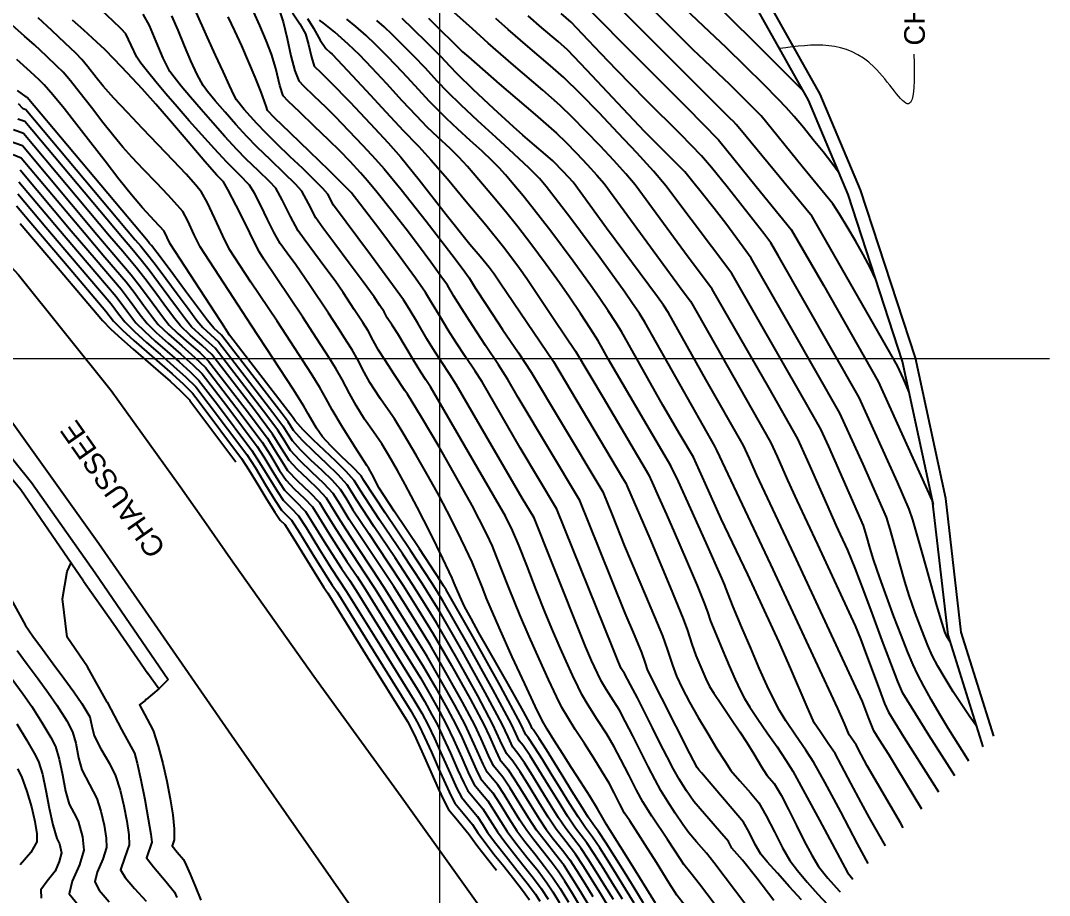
# Model space of a CAD drawing. Extents: x 62300 to 62842, y 108162 to 108787.
# Drawn here: x 62524.6 to 62587, y 108567.5 to 108620.5 of the extents above; entities that cross this region are included whole.
import ezdxf

# ---------------------------------------------------------------- set-up
doc = ezdxf.new("R2010")
doc.units = 0
doc.header["$LTSCALE"] = 0.999985
doc.header["$MEASUREMENT"] = 0
for name, color, linetype in [('Bâti', 7, 'Continuous'), ('coordinate', 2, 'Continuous'), ('curve livello 1m', 2, 'Continuous'), ('curve livello 5m', 7, 'Continuous'), ('LIN018CO', 6, 'Continuous'), ('Strade', 7, 'Continuous'), ('TEXT035', 1, 'Continuous')]:
    doc.layers.add(name, color=color, linetype=linetype)
doc.styles.add('ARIAL', font='arial.ttf')

msp = doc.modelspace()

# ---------------------------------------------------------------- linework, layer by layer
at = {"layer": 'Bâti', "linetype": 'Continuous'}
for p, q in [((62524.618, 108592.042), (62515.231, 108603.235)), ((62520.635, 108598.208), (62525.27, 108592.494)), ((62525.27, 108592.494), (62529.116, 108587.012)), ((62528.423, 108586.509), (62524.618, 108592.042)), ((62528.423, 108586.509), (62524.618, 108592.042)), ((62529.116, 108587.012), (62533.548, 108580.556)), ((62528.423, 108586.509), (62530.213, 108583.96)), ((62530.213, 108583.96), (62532.322, 108580.924)), ((62532.978, 108579.986), (62532.322, 108580.924)), ((62533.548, 108580.556), (62532.982, 108579.99))]:
    msp.add_line(p, q, dxfattribs=at)
at = {"layer": 'coordinate', "linetype": 'Continuous', "lineweight": 0}
for p, q in [((62550, 108649.2), (62550, 108403.974)), ((62447.744, 108600), (62587, 108600))]:
    msp.add_line(p, q, dxfattribs=at)
at = {"layer": 'curve livello 1m', "flags": 128}
for points in [[(62578.5, 108597.969), (62578.153, 108598.776), (62577.778, 108599.569), (62577.778, 108599.569), (62577.058, 108600.831), (62572.601, 108608.607), (62568.229, 108613.925), (62568.008, 108614.199), (62567.837, 108614.369), (62567.64, 108614.556), (62559.08, 108623.128)], [(62569.496, 108565.678), (62567.96, 108567.73), (62566.643, 108569.462), (62566.643, 108569.462), (62566.191, 108570.023), (62565.601, 108570.702), (62565.129, 108571.25), (62565.129, 108571.25), (62564.758, 108571.77), (62564.299, 108572.454), (62563.833, 108573.18), (62563.439, 108573.827), (62563.439, 108573.827), (62563.09, 108574.462), (62562.668, 108575.28), (62562.205, 108576.198), (62561.737, 108577.129), (62561.295, 108577.989), (62560.914, 108578.691), (62560.914, 108578.691), (62560.561, 108579.264), (62560.137, 108579.927), (62559.832, 108580.429), (62559.832, 108580.429), (62559.592, 108580.926), (62559.234, 108581.711), (62558.866, 108582.551), (62558.866, 108582.551), (62556.816, 108587.67), (62555.739, 108590.35), (62555.026, 108591.542), (62551.022, 108598.435), (62550.636, 108599.032), (62550.129, 108599.797), (62549.702, 108600.453), (62549.702, 108600.453), (62549.244, 108601.206), (62548.687, 108602.143), (62548.167, 108603.014), (62547.821, 108603.574), (62547.821, 108603.574), (62545.817, 108606.285), (62543.583, 108609.31), (62543.239, 108609.968), (62542.934, 108610.308), (62542.398, 108610.846), (62541.707, 108611.518), (62540.937, 108612.258), (62540.166, 108613.002), (62539.469, 108613.687), (62538.924, 108614.248), (62538.924, 108614.248), (62538.163, 108615.103), (62537.687, 108615.693), (62537.687, 108615.693), (62537.554, 108615.957), (62537.27, 108616.555), (62536.876, 108617.399), (62536.415, 108618.397), (62535.928, 108619.46), (62535.928, 108619.46), (62535.182, 108621.14)], [(62540.261, 108621.198), (62540.521, 108620.407), (62540.764, 108619.407), (62540.997, 108618.365), (62541.228, 108617.452), (62541.465, 108616.836), (62541.76, 108616.532), (62542.391, 108615.925), (62543.112, 108615.235), (62543.677, 108614.68), (62544.491, 108613.838), (62545.352, 108612.929), (62546.12, 108612.101), (62546.656, 108611.503), (62547.674, 108610.259), (62549.195, 108608.339), (62550.761, 108606.318), (62551.388, 108605.485), (62551.812, 108604.896), (62552.179, 108604.289), (62552.875, 108603.212), (62553.825, 108601.773), (62554.794, 108600.345), (62555.575, 108599.19), (62557.346, 108596.212), (62559.913, 108591.923), (62560.477, 108590.527), (62561.232, 108588.641), (62562.507, 108585.635), (62563.534, 108583.204), (62563.822, 108582.384), (62564.144, 108581.423), (62564.389, 108580.743), (62564.729, 108580.035), (62565.177, 108579.182), (62565.703, 108578.256), (62566.276, 108577.279), (62566.837, 108576.352), (62567.327, 108575.572), (62567.684, 108575.041), (62568.22, 108574.4), (62568.877, 108573.672), (62569.372, 108573.071), (62569.826, 108572.291), (62570.317, 108571.315), (62570.805, 108570.346), (62571.251, 108569.586), (62571.713, 108568.974), (62572.301, 108568.265), (62572.947, 108567.537), (62573.543, 108566.909)], [(62559.064, 108621.186), (62561.809, 108618.42), (62565.008, 108615.231), (62566.933, 108613.271), (62566.933, 108613.271), (62569.213, 108610.427), (62571.345, 108607.835), (62573.288, 108604.445), (62576.617, 108598.61), (62579.859, 108591.431), (62579.878, 108591.387), (62579.945, 108591.158)], [(62574.238, 108611.253), (62573.802, 108611.841), (62573.267, 108612.531), (62572.679, 108613.27), (62572.082, 108614.001), (62571.521, 108614.67), (62571.039, 108615.221), (62571.039, 108615.221), (62570.554, 108615.723), (62569.671, 108616.609), (62568.559, 108617.71), (62567.39, 108618.853), (62567.39, 108618.853), (62566.047, 108620.134), (62564.461, 108621.629)], [(62572.096, 108616.189), (62569.642, 108618.653), (62567.166, 108621.096)], [(62561.816, 108566.993), (62561.289, 108567.844), (62560.749, 108568.721), (62560.221, 108569.574), (62559.728, 108570.349), (62559.294, 108570.994), (62559.294, 108570.994), (62558.852, 108571.566), (62558.408, 108572.229), (62557.896, 108573.038), (62557.346, 108573.929), (62556.788, 108574.838), (62556.254, 108575.701), (62555.774, 108576.453), (62555.379, 108577.031), (62555.379, 108577.031), (62555.233, 108577.206), (62554.936, 108577.849), (62553.711, 108580.142), (62552.035, 108583.152), (62550.411, 108585.976), (62550.411, 108585.976), (62550.25, 108586.234), (62550.094, 108586.485), (62548.785, 108588.463), (62547.255, 108590.745), (62546.342, 108592.144), (62546.342, 108592.144), (62545.903, 108593.024), (62545.721, 108593.338), (62545.589, 108593.528), (62544.907, 108594.595), (62544.131, 108595.847), (62543.495, 108596.907), (62543.495, 108596.907), (62543.115, 108597.603), (62542.755, 108598.258), (62542.755, 108598.258), (62542.222, 108599.1), (62541.258, 108600.587), (62540.153, 108602.274), (62540.153, 108602.274), (62538.565, 108604.638), (62537.279, 108606.615), (62536.857, 108607.45), (62536.372, 108608.498), (62535.915, 108609.476), (62535.58, 108610.101), (62535.58, 108610.101), (62535.235, 108610.522), (62534.633, 108611.183), (62533.844, 108612.018), (62532.94, 108612.962), (62531.994, 108613.948), (62531.076, 108614.912), (62530.258, 108615.787), (62529.611, 108616.508), (62529.611, 108616.508), (62529.179, 108617.045), (62528.685, 108617.68), (62528.313, 108618.136), (62528.313, 108618.136), (62527.943, 108618.507), (62527.295, 108619.128), (62526.493, 108619.881), (62525.663, 108620.649)], [(62562.376, 108567.002), (62561.804, 108567.924), (62561.219, 108568.875), (62560.646, 108569.8), (62560.112, 108570.64), (62559.642, 108571.339), (62559.642, 108571.339), (62559.445, 108571.594), (62559.029, 108572.212), (62558.553, 108572.958), (62558.04, 108573.785), (62557.511, 108574.646), (62556.989, 108575.496), (62556.495, 108576.288), (62556.053, 108576.975), (62555.685, 108577.511), (62555.685, 108577.511), (62555.623, 108577.584), (62555.498, 108577.855), (62555.098, 108578.611), (62554.613, 108579.488), (62554.07, 108580.446), (62553.5, 108581.441), (62552.932, 108582.434), (62552.395, 108583.382), (62551.918, 108584.244), (62551.532, 108584.978), (62551.532, 108584.978), (62551.236, 108585.606), (62550.892, 108586.383), (62550.892, 108586.383), (62550.769, 108586.689), (62550.207, 108587.888), (62549.457, 108589.414), (62548.654, 108591), (62547.93, 108592.379), (62547.93, 108592.379), (62547.466, 108593.211), (62546.937, 108594.123), (62546.501, 108594.841), (62546.501, 108594.841), (62546.006, 108595.557), (62545.467, 108596.333), (62545.467, 108596.333), (62544.958, 108597.154), (62544.557, 108597.879), (62544.098, 108598.736), (62543.728, 108599.401), (62543.728, 108599.401), (62543.315, 108600.053), (62542.569, 108601.205), (62541.712, 108602.511), (62541.712, 108602.511), (62539.346, 108606.036), (62539.079, 108606.446), (62538.725, 108607.168), (62538.281, 108608.082), (62538.281, 108608.082), (62537.669, 108609.279), (62537.159, 108610.252), (62536.905, 108610.71), (62536.905, 108610.71), (62536.493, 108611.118), (62535.773, 108611.941), (62534.757, 108613.14), (62533.688, 108614.405), (62532.806, 108615.424), (62532.806, 108615.424), (62531.971, 108616.346), (62531.081, 108617.309), (62530.282, 108618.159), (62529.717, 108618.739), (62529.717, 108618.739), (62529.222, 108619.191), (62528.424, 108619.907), (62527.74, 108620.527)], [(62564.906, 108566.841), (62564.4, 108567.47), (62563.939, 108568.2), (62563.165, 108569.453), (62562.49, 108570.533), (62562.49, 108570.533), (62562.052, 108571.202), (62561.541, 108571.975), (62561.237, 108572.444), (62561.237, 108572.444), (62560.949, 108572.988), (62560.6, 108573.68), (62560.293, 108574.264), (62560.293, 108574.264), (62559.882, 108574.951), (62559.361, 108575.779), (62558.792, 108576.666), (62558.24, 108577.53), (62557.766, 108578.288), (62557.434, 108578.859), (62557.434, 108578.859), (62557.105, 108579.519), (62556.624, 108580.545), (62556.052, 108581.801), (62555.45, 108583.153), (62554.879, 108584.467), (62554.879, 108584.467), (62554.569, 108585.223), (62554.199, 108586.161), (62553.817, 108587.137), (62553.473, 108588.006), (62553.215, 108588.624), (62553.215, 108588.624), (62552.869, 108589.354), (62552.413, 108590.267), (62551.984, 108591.089), (62551.984, 108591.089), (62551.064, 108592.752), (62549.98, 108594.645), (62548.918, 108596.449), (62548.061, 108597.848), (62548.061, 108597.848), (62547.912, 108598.062), (62547.279, 108599.016), (62546.686, 108599.926), (62546.311, 108600.521), (62546.311, 108600.521), (62545.993, 108601.102), (62545.673, 108601.687), (62545.673, 108601.687), (62545.356, 108602.182), (62544.832, 108602.984), (62544.832, 108602.984), (62544.154, 108604.003), (62543.671, 108604.713), (62543.671, 108604.713), (62543.122, 108605.463), (62542.429, 108606.388), (62541.795, 108607.235), (62541.425, 108607.754), (62541.425, 108607.754), (62540.967, 108608.612), (62540.466, 108609.631), (62540.072, 108610.339), (62540.072, 108610.339), (62539.695, 108610.738), (62539.025, 108611.388), (62538.288, 108612.099), (62537.709, 108612.683), (62537.709, 108612.683), (62536.99, 108613.468), (62536.259, 108614.284), (62535.551, 108615.093), (62534.902, 108615.851), (62534.346, 108616.518), (62533.92, 108617.052), (62533.659, 108617.412), (62533.659, 108617.412), (62533.249, 108618.211), (62532.825, 108619.222), (62532.411, 108620.197), (62532.034, 108620.891)], [(62566.669, 108566.975), (62565.775, 108568.152), (62565.775, 108568.152), (62565.241, 108568.813), (62564.816, 108569.343), (62564.816, 108569.343), (62564.639, 108569.626), (62563.834, 108570.855), (62562.895, 108572.275), (62562.338, 108573.136), (62562.338, 108573.136), (62561.958, 108573.841), (62561.491, 108574.764), (62561.013, 108575.709), (62560.603, 108576.478), (62560.603, 108576.478), (62560.147, 108577.228), (62559.569, 108578.133), (62559.016, 108579.002), (62558.633, 108579.644), (62558.633, 108579.644), (62558.407, 108580.099), (62558.075, 108580.806), (62557.681, 108581.672), (62557.266, 108582.604), (62556.872, 108583.509), (62556.872, 108583.509), (62556.418, 108584.616), (62555.877, 108585.988), (62555.319, 108587.416), (62554.816, 108588.687), (62554.437, 108589.591), (62554.437, 108589.591), (62554.012, 108590.444), (62552.329, 108593.342), (62549.458, 108598.285), (62549.178, 108598.715), (62548.876, 108599.175), (62548.876, 108599.175), (62548.437, 108599.898), (62547.921, 108600.765), (62547.475, 108601.5), (62547.475, 108601.5), (62547.133, 108602.023), (62546.837, 108602.479), (62546.837, 108602.479), (62546.645, 108602.83), (62546.392, 108603.221), (62546.042, 108603.742), (62545.379, 108604.653), (62544.529, 108605.789), (62543.657, 108606.95), (62542.927, 108607.931), (62542.504, 108608.532), (62542.504, 108608.532), (62542.057, 108609.395), (62541.655, 108610.153), (62541.655, 108610.153), (62541.272, 108610.568), (62540.584, 108611.243), (62539.753, 108612.042), (62538.943, 108612.828), (62538.317, 108613.466), (62538.317, 108613.466), (62537.656, 108614.19), (62536.998, 108614.935), (62536.406, 108615.626), (62535.943, 108616.19), (62535.673, 108616.553), (62535.673, 108616.553), (62535.305, 108617.216), (62534.924, 108618.044), (62534.537, 108618.963), (62534.152, 108619.902), (62533.777, 108620.785)], [(62570.294, 108567.149), (62569.26, 108568.502), (62568.383, 108569.607), (62568.383, 108569.607), (62567.747, 108570.324), (62567.526, 108570.735), (62566.987, 108571.363), (62565.431, 108573.16), (62564.993, 108573.795), (62564.54, 108574.519), (62564.54, 108574.519), (62564.207, 108575.116), (62563.814, 108575.866), (62563.379, 108576.72), (62562.92, 108577.631), (62562.457, 108578.552), (62562.007, 108579.437), (62561.59, 108580.236), (62561.225, 108580.905), (62561.225, 108580.905), (62561.032, 108581.215), (62560.859, 108581.593), (62560.494, 108582.506), (62557.13, 108590.874), (62554.902, 108594.598), (62552.586, 108598.585), (62552.164, 108599.242), (62551.593, 108600.106), (62551.003, 108600.996), (62550.528, 108601.732), (62550.528, 108601.732), (62550.06, 108602.505), (62549.522, 108603.409), (62549.151, 108604.015), (62549.151, 108604.015), (62548.541, 108604.88), (62547.555, 108606.226), (62546.38, 108607.802), (62545.201, 108609.359), (62545.201, 108609.359), (62544.64, 108610.068), (62544.232, 108610.503), (62543.323, 108611.4), (62542.138, 108612.539), (62540.941, 108613.684), (62539.998, 108614.598), (62539.573, 108615.045), (62539.573, 108615.045), (62539.498, 108615.314), (62539.187, 108616.145), (62538.824, 108617.056), (62538.426, 108618.008), (62538.01, 108618.961), (62537.594, 108619.876), (62537.196, 108620.714)], [(62541.095, 108620.962), (62541.535, 108620.301), (62541.873, 108619.681), (62542.062, 108619.036), (62542.236, 108618.269), (62542.411, 108617.732), (62542.825, 108617.325), (62543.399, 108616.768), (62544.564, 108615.563), (62545.797, 108614.262), (62546.897, 108613.076), (62547.664, 108612.22), (62548.772, 108610.839), (62550.417, 108608.739), (62551.843, 108606.943), (62552.465, 108606.206), (62553.015, 108605.551), (62553.322, 108605.14), (62553.681, 108604.602), (62556.917, 108599.826), (62561.114, 108592.77), (62561.302, 108592.448), (62561.412, 108592.205), (62562.755, 108589.101), (62564.006, 108586.145), (62564.791, 108584.224), (62565.04, 108583.519), (62565.32, 108582.687), (62565.559, 108582.014), (62565.855, 108581.292), (62566.16, 108580.595), (62566.383, 108580.132), (62566.644, 108579.721), (62567.112, 108579.026), (62567.677, 108578.196), (62568.228, 108577.382), (62568.656, 108576.732), (62569.071, 108576.049), (62569.545, 108575.252), (62569.85, 108574.759), (62570.295, 108574.24), (62570.723, 108573.535), (62571.183, 108572.663), (62571.657, 108571.709), (62572.13, 108570.759), (62572.584, 108569.899), (62573.003, 108569.216), (62573.551, 108568.516), (62574.244, 108567.736), (62574.302, 108567.678)], [(62541.991, 108620.626), (62542.364, 108620.03), (62542.767, 108619.313), (62543.104, 108618.792), (62543.384, 108618.555), (62543.493, 108618.448), (62544.433, 108617.463), (62545.568, 108616.244), (62546.75, 108614.967), (62547.828, 108613.812), (62548.652, 108612.956), (62548.746, 108612.868), (62549.479, 108612.056), (62550.483, 108610.893), (62551.633, 108609.528), (62552.808, 108608.105), (62553.882, 108606.771), (62554.327, 108606.194), (62554.854, 108605.487), (62555.305, 108604.863), (62556.966, 108602.37), (62558.259, 108600.462), (62559.935, 108597.644), (62562.673, 108592.972), (62562.906, 108592.483), (62563.299, 108591.623), (62563.779, 108590.556), (62564.269, 108589.446), (62564.976, 108587.812), (62565.635, 108586.256), (62566.048, 108585.245), (62566.253, 108584.653), (62566.453, 108584.081), (62566.803, 108583.208), (62567.188, 108582.286), (62567.579, 108581.378), (62567.947, 108580.552), (62568.265, 108579.87), (62568.502, 108579.399), (62568.829, 108578.867), (62569.313, 108578.145), (62569.886, 108577.316), (62570.478, 108576.461), (62571.021, 108575.661), (62571.445, 108574.998), (62573.046, 108572.018), (62574.755, 108568.847), (62575.072, 108568.457)], [(62576.007, 108569.404), (62575.369, 108570.58), (62574.342, 108572.521), (62573.378, 108574.337), (62572.72, 108575.527), (62572.72, 108575.527), (62572.232, 108576.277), (62571.608, 108577.181), (62571.016, 108578.042), (62570.622, 108578.665), (62570.622, 108578.665), (62570.305, 108579.288), (62569.89, 108580.168), (62569.405, 108581.241), (62568.88, 108582.441), (62568.343, 108583.702), (62567.822, 108584.959), (62567.346, 108586.148), (62567.346, 108586.148), (62567.305, 108586.265), (62567.126, 108586.688), (62566.179, 108588.83), (62565.253, 108590.891), (62564.493, 108592.553), (62564.043, 108593.496), (62564.043, 108593.496), (62562.409, 108596.292), (62560.257, 108599.956), (62559.906, 108600.581), (62559.627, 108601.075), (62559.627, 108601.075), (62559.168, 108601.798), (62558.552, 108602.734), (62557.889, 108603.718), (62557.288, 108604.586), (62557.288, 108604.586), (62556.482, 108605.7), (62555.542, 108606.961), (62554.749, 108607.991), (62554.749, 108607.991), (62554.004, 108608.915), (62553.19, 108609.902), (62552.393, 108610.848), (62551.697, 108611.654), (62551.188, 108612.217), (62551.188, 108612.217), (62550.653, 108612.73), (62549.901, 108613.423), (62549.266, 108614.026), (62549.266, 108614.026), (62548.609, 108614.709), (62547.749, 108615.63), (62546.806, 108616.648), (62545.9, 108617.621), (62545.151, 108618.406), (62545.151, 108618.406), (62544.471, 108619.072), (62543.656, 108619.783), (62542.951, 108620.359), (62542.951, 108620.359), (62542.815, 108620.45), (62542.731, 108620.509)], [(62578.139, 108571.563), (62577.96, 108571.86), (62575.953, 108575.315), (62575.953, 108575.315), (62575.586, 108575.999), (62575.27, 108576.586), (62575.27, 108576.586), (62574.86, 108577.199), (62574.561, 108577.878), (62574.163, 108578.792), (62574.163, 108578.792), (62570.107, 108587.527), (62566.826, 108594.459), (62566.795, 108594.53), (62566.705, 108594.688), (62562.47, 108602.207), (62562.131, 108602.737), (62561.681, 108603.413), (62561.255, 108604.032), (62561.255, 108604.032), (62559.74, 108606.125), (62557.973, 108608.495), (62556.483, 108610.43), (62556.483, 108610.43), (62556.074, 108610.915), (62555.436, 108611.546), (62554.52, 108612.406), (62553.447, 108613.395), (62552.338, 108614.417), (62551.313, 108615.373), (62550.493, 108616.165), (62550.493, 108616.165), (62549.894, 108616.795), (62549.128, 108617.622), (62548.467, 108618.322), (62548.467, 108618.322), (62547.822, 108618.969), (62547.147, 108619.629), (62546.646, 108620.104), (62546.646, 108620.104), (62546.196, 108620.498)], [(62579.252, 108572.69), (62577.751, 108575.198), (62577.751, 108575.198), (62577.25, 108575.995), (62576.666, 108576.912), (62576.344, 108577.432), (62576.344, 108577.432), (62576.031, 108578.238), (62575.662, 108579.208), (62575.662, 108579.208), (62571.517, 108588.135), (62569.248, 108592.928), (62568.799, 108593.938), (62568.442, 108594.733), (62568.442, 108594.733), (62566.169, 108598.729), (62563.891, 108602.774), (62563.591, 108603.238), (62563.238, 108603.755), (62563.238, 108603.755), (62560.145, 108607.901), (62558.104, 108610.69), (62557.528, 108611.326), (62556.874, 108611.991), (62556.874, 108611.991), (62556.442, 108612.374), (62555.776, 108612.944), (62555.063, 108613.552), (62554.491, 108614.051), (62554.491, 108614.051), (62553.304, 108615.141), (62552.051, 108616.32), (62551.106, 108617.235), (62551.106, 108617.235), (62550.633, 108617.738), (62550.125, 108618.28), (62550.125, 108618.28), (62549.278, 108619.129), (62548.392, 108619.997), (62547.733, 108620.621)], [(62549.336, 108620.643), (62550.049, 108619.937), (62550.795, 108619.198), (62551.411, 108618.602), (62551.756, 108618.291), (62553.63, 108616.668), (62555.81, 108614.798), (62557.099, 108613.671), (62557.667, 108613.112), (62558.309, 108612.453), (62558.957, 108611.768), (62559.54, 108611.131), (62559.99, 108610.613), (62564.785, 108604.063), (62565.221, 108603.478), (62565.313, 108603.34), (62565.634, 108602.77), (62570.09, 108594.937), (62570.482, 108594.072), (62571.117, 108592.635), (62571.67, 108591.397), (62572.927, 108588.743), (62575.222, 108583.799), (62575.538, 108583.01), (62575.913, 108582.016), (62576.31, 108580.946), (62576.687, 108579.931), (62577.007, 108579.098), (62577.23, 108578.577), (62578.176, 108577.047), (62579.895, 108574.348), (62580.282, 108573.732)], [(62581.255, 108574.718), (62579.686, 108577.181), (62578.117, 108579.721), (62578.117, 108579.721), (62577.81, 108580.426), (62577.379, 108581.534), (62576.864, 108582.909), (62576.306, 108584.417), (62575.746, 108585.924), (62575.224, 108587.293), (62574.782, 108588.391), (62574.782, 108588.391), (62574.336, 108589.35), (62574.092, 108589.866), (62573.268, 108591.71), (62572.322, 108593.851), (62571.738, 108595.14), (62571.738, 108595.14), (62569.973, 108598.243), (62566.539, 108604.216), (62564.862, 108606.458), (62561.876, 108610.537), (62561.303, 108611.199), (62560.572, 108612.007), (62559.745, 108612.893), (62558.886, 108613.79), (62558.058, 108614.632), (62557.324, 108615.352), (62557.324, 108615.352), (62556.273, 108616.271), (62554.494, 108617.797), (62552.964, 108619.122), (62552.964, 108619.122), (62552.004, 108619.986), (62550.901, 108620.99)], [(62582.606, 108577.694), (62582.172, 108578.285), (62581.681, 108579.008), (62581.169, 108579.802), (62580.674, 108580.606), (62580.235, 108581.362), (62579.889, 108582.009), (62579.889, 108582.009), (62579.621, 108582.615), (62579.256, 108583.535), (62578.858, 108584.6), (62578.493, 108585.638), (62578.493, 108585.638), (62578.229, 108586.494), (62577.93, 108587.553), (62577.625, 108588.659), (62577.343, 108589.654), (62577.11, 108590.381), (62577.11, 108590.381), (62575.693, 108593.597), (62574.296, 108596.692), (62571.341, 108601.87), (62568.916, 108606.089), (62568.596, 108606.54), (62568.044, 108607.285), (62567.366, 108608.184), (62566.666, 108609.096), (62566.666, 108609.096), (62565.957, 108609.999), (62565.295, 108610.824), (62564.878, 108611.325), (62564.878, 108611.325), (62564.283, 108611.931), (62563.293, 108612.918), (62562.444, 108613.774), (62562.444, 108613.774), (62560.817, 108615.492), (62558.941, 108617.494), (62557.775, 108618.712), (62557.775, 108618.712), (62557.197, 108619.218), (62556.22, 108620.056), (62555.379, 108620.783)], [(62580.992, 108582.808), (62580.775, 108583.153), (62580.663, 108583.444), (62580.413, 108584.233), (62580.135, 108585.182), (62579.841, 108586.232), (62579.54, 108587.322), (62579.244, 108588.392), (62578.964, 108589.382), (62578.71, 108590.233), (62578.494, 108590.884), (62578.494, 108590.884), (62577.776, 108592.514), (62575.456, 108597.651), (62570.553, 108606.245), (62570.104, 108607.025), (62569.688, 108607.582), (62568.571, 108609.009), (62567.45, 108610.419), (62566.502, 108611.589), (62565.905, 108612.298), (62565.905, 108612.298), (62564.646, 108613.581), (62562.551, 108615.669), (62560.754, 108617.48), (62560.754, 108617.48), (62559.794, 108618.493), (62558.688, 108619.674), (62558, 108620.393), (62558, 108620.393), (62557.381, 108620.93)], [(62561.099, 108567.238), (62560.527, 108568.165), (62559.954, 108569.094), (62559.416, 108569.947), (62558.947, 108570.649), (62558.947, 108570.649), (62558.603, 108571.094), (62558.259, 108571.538), (62558.259, 108571.538), (62557.777, 108572.262), (62557.216, 108573.156), (62556.621, 108574.125), (62556.035, 108575.076), (62555.504, 108575.916), (62555.073, 108576.552), (62555.073, 108576.552), (62554.843, 108576.828), (62554.631, 108577.281), (62554.373, 108577.843), (62554.373, 108577.843), (62553.248, 108579.95), (62551.708, 108582.716), (62550.215, 108585.311), (62550.215, 108585.311), (62549.864, 108585.875), (62549.521, 108586.426), (62548.24, 108588.37), (62546.708, 108590.659), (62545.419, 108592.614), (62545.419, 108592.614), (62545.248, 108592.889), (62544.734, 108593.445), (62544.072, 108594.076), (62543.411, 108594.705), (62542.9, 108595.26), (62542.9, 108595.26), (62542.555, 108595.791), (62542.032, 108596.66), (62542.032, 108596.66), (62541.783, 108597.115), (62541.13, 108598.147), (62539.948, 108599.97), (62538.593, 108602.037), (62538.593, 108602.037), (62537.785, 108603.241), (62535.48, 108606.784), (62535.125, 108607.501), (62534.735, 108608.346), (62534.443, 108608.911), (62534.443, 108608.911), (62534.125, 108609.289), (62533.554, 108609.902), (62532.832, 108610.657), (62532.063, 108611.459), (62531.352, 108612.212), (62530.8, 108612.822), (62530.8, 108612.822), (62530.25, 108613.488), (62529.594, 108614.32), (62528.894, 108615.221), (62528.215, 108616.094), (62527.62, 108616.842), (62527.174, 108617.367), (62527.174, 108617.367), (62526.805, 108617.732), (62526.161, 108618.344), (62525.433, 108619.018), (62525.433, 108619.018), (62524.833, 108619.551), (62524.079, 108620.209)], [(62560.554, 108567.206), (62560.034, 108568.048), (62559.515, 108568.891), (62559.026, 108569.666), (62558.6, 108570.304), (62558.6, 108570.304), (62558.133, 108570.907), (62557.667, 108571.51), (62557.667, 108571.51), (62557.228, 108572.169), (62556.718, 108572.982), (62556.175, 108573.864), (62555.643, 108574.73), (62555.159, 108575.494), (62554.767, 108576.073), (62554.767, 108576.073), (62554.453, 108576.449), (62554.163, 108577.07), (62553.811, 108577.837), (62553.811, 108577.837), (62552.785, 108579.758), (62551.381, 108582.28), (62550.02, 108584.646), (62550.02, 108584.646), (62549.478, 108585.517), (62548.949, 108586.367), (62547.777, 108588.144), (62546.377, 108590.237), (62545.198, 108592.025), (62545.198, 108592.025), (62544.827, 108592.621), (62544.343, 108593.165), (62543.725, 108593.778), (62543.039, 108594.427), (62542.352, 108595.076), (62541.732, 108595.691), (62541.245, 108596.238), (62541.245, 108596.238), (62541.135, 108596.412), (62541.014, 108596.574), (62537.277, 108601.424), (62537.033, 108601.8), (62537.004, 108601.843), (62533.68, 108606.953), (62533.306, 108607.722), (62532.723, 108608.353), (62531.989, 108609.135), (62531.989, 108609.135), (62531.333, 108609.924), (62530.563, 108610.888), (62529.723, 108611.961), (62528.859, 108613.075), (62528.014, 108614.163), (62527.232, 108615.157), (62526.558, 108615.991), (62526.036, 108616.598), (62526.036, 108616.598), (62525.716, 108616.909), (62525.204, 108617.387), (62525.204, 108617.387), (62524.375, 108618.124)], [(62524.449, 108615.469), (62524.706, 108615.181), (62524.918, 108615.102), (62531.55, 108607.206), (62531.885, 108606.814), (62532.224, 108606.415), (62532.754, 108605.73), (62533.405, 108604.86), (62534.097, 108603.924), (62534.754, 108603.038), (62535.297, 108602.319), (62535.648, 108601.886), (62536.117, 108601.457), (62536.592, 108601.025), (62539.896, 108596.737), (62540.508, 108595.919), (62540.809, 108595.437), (62541.064, 108595.034), (62541.555, 108594.491), (62542.188, 108593.876), (62542.866, 108593.238), (62543.497, 108592.625), (62543.985, 108592.084), (62544.316, 108591.556), (62544.757, 108590.845), (62545.715, 108589.393), (62546.852, 108587.693), (62547.804, 108586.249), (62548.705, 108584.801), (62549.63, 108583.316), (62550.727, 108581.408), (62551.859, 108579.375), (62552.686, 108577.826), (62553.03, 108577.089), (62553.414, 108576.228), (62553.673, 108575.693), (62554.155, 108575.114), (62554.543, 108574.537), (62555.026, 108573.765), (62555.547, 108572.915), (62556.051, 108572.105), (62556.481, 108571.454), (62556.925, 108570.871), (62557.462, 108570.197), (62557.905, 108569.614), (62558.32, 108568.988), (62558.799, 108568.221), (62559.3, 108567.407)], [(62559.093, 108566.832), (62558.558, 108567.697), (62558.021, 108568.563), (62557.558, 108569.269), (62557.558, 108569.269), (62557.038, 108569.952), (62556.408, 108570.743), (62555.889, 108571.426), (62555.889, 108571.426), (62555.405, 108572.165), (62554.84, 108573.081), (62554.289, 108573.972), (62553.849, 108574.635), (62553.849, 108574.635), (62553.283, 108575.315), (62552.979, 108575.943), (62552.527, 108576.955), (62552.124, 108577.82), (62552.124, 108577.82), (62551.396, 108579.183), (62550.4, 108580.972), (62549.434, 108582.65), (62549.434, 108582.65), (62548.319, 108584.442), (62547.232, 108586.19), (62546.39, 108587.467), (62545.384, 108588.971), (62544.536, 108590.256), (62544.536, 108590.256), (62543.981, 108591.151), (62543.564, 108591.816), (62543.564, 108591.816), (62543, 108592.427), (62542.271, 108593.122), (62541.541, 108593.818), (62540.974, 108594.431), (62540.974, 108594.431), (62540.616, 108594.997), (62540.195, 108595.672), (62540.195, 108595.672), (62539.337, 108596.818), (62536.396, 108600.634), (62535.68, 108601.287), (62534.972, 108601.934), (62534.972, 108601.934), (62534.659, 108602.32), (62534.174, 108602.961), (62533.589, 108603.751), (62532.971, 108604.587), (62532.391, 108605.362), (62531.918, 108605.973), (62531.918, 108605.973), (62531.342, 108606.65), (62530.775, 108607.316), (62524.848, 108614.372), (62524.441, 108614.525)], [(62558.523, 108566.84), (62558.065, 108567.58), (62557.607, 108568.32), (62557.211, 108568.923), (62557.211, 108568.923), (62556.785, 108569.49), (62556.253, 108570.161), (62555.722, 108570.831), (62555.296, 108571.398), (62555.296, 108571.398), (62554.881, 108572.033), (62554.395, 108572.821), (62553.921, 108573.586), (62553.543, 108574.156), (62553.543, 108574.156), (62553.196, 108574.57), (62552.893, 108574.936), (62552.893, 108574.936), (62552.656, 108575.413), (62552.291, 108576.222), (62551.895, 108577.108), (62551.562, 108577.814), (62551.562, 108577.814), (62550.933, 108578.991), (62550.073, 108580.536), (62549.239, 108581.985), (62549.239, 108581.985), (62547.933, 108584.084), (62546.66, 108586.131), (62545.928, 108587.241), (62545.052, 108588.549), (62544.316, 108589.666), (62544.316, 108589.666), (62543.896, 108590.339), (62543.415, 108591.12), (62543.143, 108591.548), (62543.143, 108591.548), (62542.651, 108592.081), (62542.015, 108592.687), (62541.379, 108593.294), (62540.884, 108593.829), (62540.884, 108593.829), (62540.423, 108594.557), (62539.882, 108595.425), (62539.882, 108595.425), (62538.777, 108596.9), (62536.201, 108600.243), (62535.607, 108600.802), (62534.881, 108601.43), (62534.295, 108601.982), (62534.295, 108601.982), (62533.945, 108602.419), (62533.396, 108603.152), (62532.754, 108604.021), (62532.124, 108604.867), (62531.612, 108605.531), (62531.612, 108605.531), (62530.8, 108606.486), (62530, 108607.425), (62524.779, 108613.642), (62524.176, 108613.868)], [(62523.911, 108613.211), (62524.709, 108612.912), (62529.225, 108607.535), (62530.258, 108606.321), (62531.306, 108605.09), (62531.877, 108604.344), (62532.572, 108603.407), (62533.212, 108602.546), (62533.619, 108602.03), (62534.139, 108601.528), (62534.806, 108600.946), (62535.476, 108600.363), (62536.005, 108599.853), (62538.218, 108596.981), (62539.568, 108595.178), (62539.988, 108594.515), (62540.462, 108593.737), (62540.794, 108593.227), (62541.39, 108592.602), (62542.129, 108591.903), (62542.722, 108591.28), (62543.04, 108590.779), (62543.603, 108589.865), (62544.095, 108589.076), (62544.721, 108588.127), (62545.465, 108587.015), (62546.087, 108586.071), (62547.547, 108583.726), (62549.044, 108581.32), (62549.746, 108580.1), (62550.47, 108578.799), (62550.999, 108577.808), (62551.376, 108577.011), (62551.823, 108576.01), (62552.235, 108575.096), (62552.503, 108574.558), (62552.845, 108574.144), (62553.237, 108573.677), (62553.68, 108572.998), (62554.224, 108572.114), (62554.704, 108571.37), (62555.183, 108570.731), (62555.783, 108569.974), (62556.383, 108569.218), (62556.863, 108568.578), (62557.316, 108567.879), (62557.83, 108567.046)], [(62524.569, 108611.452), (62527.675, 108607.754), (62529.174, 108605.993), (62530.695, 108604.206), (62531.237, 108603.492), (62531.856, 108602.655), (62532.267, 108602.127), (62532.828, 108601.575), (62533.546, 108600.938), (62534.319, 108600.273), (62535.042, 108599.632), (62535.614, 108599.072), (62537.1, 108597.144), (62538.942, 108594.684), (62539.353, 108594.042), (62539.845, 108593.236), (62540.302, 108592.489), (62540.613, 108592.023), (62541.248, 108591.382), (62541.88, 108590.744), (62542.291, 108590.097), (62543.019, 108588.916), (62543.654, 108587.897), (62544.059, 108587.283), (62544.54, 108586.564), (62544.943, 108585.953), (62546.775, 108583.009), (62548.653, 108579.99), (62549.092, 108579.228), (62549.544, 108578.415), (62549.875, 108577.796), (62550.233, 108577.044), (62550.665, 108576.086), (62551.103, 108575.105), (62551.478, 108574.283), (62551.723, 108573.802), (62552.143, 108573.293), (62552.626, 108572.718), (62553.059, 108572.038), (62553.518, 108571.313), (62553.973, 108570.702), (62554.54, 108569.981), (62555.146, 108569.222), (62555.714, 108568.5), (62556.169, 108567.888), (62556.588, 108567.228)], [(62524.5, 108610.721), (62526.9, 108607.864), (62528.631, 108605.829), (62530.389, 108603.764), (62531.046, 108602.89), (62531.59, 108602.175), (62532.109, 108601.657), (62532.767, 108601.065), (62533.495, 108600.436), (62534.225, 108599.804), (62534.889, 108599.207), (62535.419, 108598.681), (62536.541, 108597.225), (62538.629, 108594.437), (62539.095, 108593.709), (62539.652, 108592.796), (62540.171, 108591.949), (62540.523, 108591.421), (62540.992, 108590.948), (62541.459, 108590.475), (62541.917, 108589.755), (62542.726, 108588.441), (62543.433, 108587.307), (62543.903, 108586.599), (62544.37, 108585.894), (62546.388, 108582.651), (62548.458, 108579.325), (62548.927, 108578.502), (62549.312, 108577.791), (62549.704, 108576.968), (62550.177, 108575.921), (62550.655, 108574.848), (62551.065, 108573.949), (62551.333, 108573.424), (62551.792, 108572.867), (62552.32, 108572.239), (62552.614, 108571.777), (62552.926, 108571.285), (62553.422, 108570.618), (62554.042, 108569.829), (62554.704, 108569), (62555.324, 108568.211), (62555.822, 108567.543), (62556.096, 108567.111)], [(62524.43, 108609.991), (62526.125, 108607.974), (62528.089, 108605.665), (62530.083, 108603.322), (62530.538, 108602.717), (62530.914, 108602.223), (62531.498, 108601.64), (62532.238, 108600.974), (62533.058, 108600.265), (62533.879, 108599.554), (62534.627, 108598.883), (62535.224, 108598.29), (62535.982, 108597.306), (62538.315, 108594.19), (62538.837, 108593.376), (62539.459, 108592.356), (62540.039, 108591.409), (62540.433, 108590.819), (62541.038, 108590.207), (62541.542, 108589.414), (62542.434, 108587.966), (62543.213, 108586.717), (62543.506, 108586.275), (62543.798, 108585.835), (62546.002, 108582.293), (62548.262, 108578.66), (62548.53, 108578.19), (62548.75, 108577.785), (62549.096, 108577.064), (62549.512, 108576.148), (62549.952, 108575.163), (62550.367, 108574.234), (62550.713, 108573.487), (62550.943, 108573.045), (62551.441, 108572.442), (62552.014, 108571.76), (62552.333, 108571.257), (62552.77, 108570.665), (62553.311, 108569.972), (62553.903, 108569.228), (62554.495, 108568.484), (62555.036, 108567.79), (62555.474, 108567.198)], [(62524.36, 108609.261), (62525.35, 108608.083), (62527.547, 108605.501), (62529.778, 108602.88), (62530.238, 108602.271), (62530.782, 108601.723), (62531.462, 108601.101), (62532.225, 108600.436), (62533.017, 108599.754), (62533.784, 108599.085), (62534.472, 108598.458), (62535.028, 108597.9), (62535.423, 108597.388), (62538.002, 108593.943), (62538.449, 108593.252), (62538.988, 108592.374), (62539.537, 108591.47), (62540.016, 108590.697), (62540.342, 108590.217), (62540.617, 108589.939), (62541.168, 108589.073), (62542.142, 108587.492), (62542.992, 108586.128), (62543.226, 108585.776), (62545.616, 108581.934), (62548.067, 108577.995), (62548.187, 108577.779), (62548.561, 108577.001), (62549.01, 108576.014), (62549.484, 108574.951), (62549.932, 108573.95), (62550.305, 108573.143), (62550.553, 108572.667), (62551.09, 108572.016), (62551.708, 108571.281), (62551.741, 108571.229), (62552.268, 108570.511), (62552.91, 108569.682), (62553.472, 108568.991)], [(62524.574, 108608.193), (62527.005, 108605.337), (62529.472, 108602.438), (62529.562, 108602.319), (62530.076, 108601.796), (62530.711, 108601.209), (62531.427, 108600.578), (62532.183, 108599.925), (62532.942, 108599.27), (62533.663, 108598.635), (62534.306, 108598.041), (62534.833, 108597.509), (62534.833, 108597.509), (62534.864, 108597.469), (62537.655, 108593.74)], [(62522.107, 108588.842), (62524.658, 108584.265), (62524.905, 108583.825), (62525.344, 108583.181), (62525.921, 108582.386), (62526.571, 108581.51), (62527.231, 108580.623), (62527.834, 108579.795), (62528.316, 108579.097), (62528.792, 108578.292), (62528.929, 108577.724), (62529.066, 108577.138), (62529.464, 108576.355), (62529.986, 108575.466), (62530.364, 108574.711), (62530.632, 108573.852), (62530.868, 108572.902), (62531.05, 108571.964), (62531.161, 108571.136), (62531.181, 108570.521), (62530.892, 108569.724), (62530.664, 108569.017), (62530.932, 108568.555), (62531.508, 108567.885), (62532.222, 108567.114)], [(62529.844, 108579.176), (62528.661, 108581.315), (62527.433, 108583.121), (62527.144, 108585.432), (62527.433, 108587.094), (62527.663, 108587.614)], [(62524.386, 108582.318), (62524.997, 108581.484), (62525.665, 108580.586), (62526.297, 108579.725), (62526.798, 108579.005), (62527.396, 108578.044), (62527.756, 108577.388), (62527.944, 108576.682), (62528.116, 108575.803), (62528.308, 108575.066), (62528.777, 108574.192), (62529.23, 108573.34), (62529.466, 108572.563), (62529.659, 108571.715), (62529.783, 108570.934), (62529.811, 108570.361), (62529.593, 108569.662), (62529.244, 108568.881), (62529.101, 108568.293), (62529.372, 108567.787), (62529.964, 108567.066)], [(62524.088, 108580.563), (62524.752, 108579.666), (62525.28, 108578.914), (62525.892, 108577.945), (62526.426, 108577.045), (62526.72, 108576.483), (62526.937, 108575.73), (62527.132, 108574.765), (62527.328, 108573.787), (62527.549, 108572.993), (62527.827, 108572.475), (62528.097, 108571.969), (62528.351, 108571.004), (62528.441, 108570.2), (62528.164, 108569.312), (62527.72, 108568.317), (62527.537, 108567.568), (62531.571, 108562.652)], [(62529.839, 108579.185), (62529.844, 108579.176), (62530.725, 108577.53), (62531.498, 108576.083), (62531.661, 108575.478), (62531.883, 108574.475), (62532.124, 108573.283), (62532.343, 108572.114), (62532.499, 108571.177), (62532.55, 108570.681), (62532.228, 108569.742), (62532.65, 108569.196), (62533.434, 108568.278), (62533.931, 108567.665), (62534.077, 108567.329)], [(62524.416, 108575.143), (62524.648, 108574.674), (62524.978, 108573.768), (62525.259, 108572.824), (62525.47, 108571.935), (62525.587, 108571.199), (62525.59, 108570.709), (62525.212, 108570.06), (62524.578, 108569.308)]]:
    msp.add_lwpolyline(points, dxfattribs=at)
at = {"layer": 'curve livello 5m', "flags": 128}
for points in [[(62576.457, 108604.843), (62576.124, 108605.516), (62575.703, 108606.307), (62575.229, 108607.151), (62574.74, 108607.987), (62574.271, 108608.75), (62573.858, 108609.378), (62573.858, 108609.378), (62572.001, 108611.637), (62569.523, 108614.71), (62569.134, 108615.11), (62568.427, 108615.814), (62567.613, 108616.611), (62567.613, 108616.611), (62566.911, 108617.281), (62566.081, 108618.064), (62565.401, 108618.713), (62565.401, 108618.713), (62560.426, 108623.695)], [(62563.105, 108566.989), (62561.628, 108569.38), (62560.342, 108571.439), (62560.137, 108571.753), (62559.982, 108572.051), (62559.595, 108572.704), (62559.115, 108573.477), (62558.577, 108574.324), (62558.015, 108575.199), (62557.466, 108576.057), (62556.963, 108576.853), (62556.541, 108577.54), (62556.234, 108578.073), (62555.804, 108578.939), (62555.173, 108580.283), (62554.423, 108581.93), (62553.633, 108583.703), (62552.885, 108585.425), (62552.588, 108586.161), (62552.25, 108587.024), (62551.992, 108587.656), (62551.589, 108588.516), (62551.052, 108589.609), (62550.476, 108590.746), (62549.957, 108591.734), (62549.329, 108592.869), (62548.59, 108594.159), (62547.866, 108595.39), (62547.281, 108596.345), (62546.895, 108596.903), (62546.433, 108597.568), (62546.05, 108598.147), (62545.785, 108598.563), (62545.441, 108599.181), (62545.047, 108599.921), (62544.7, 108600.544), (62544.408, 108601.006), (62543.879, 108601.822), (62543.272, 108602.747), (62542.12, 108604.478), (62541.3, 108605.685), (62540.773, 108606.396), (62540.346, 108606.976), (62539.987, 108607.62), (62539.577, 108608.437), (62539.162, 108609.286), (62538.784, 108610.029), (62538.489, 108610.524), (62537.874, 108611.14), (62537.101, 108611.901), (62536.351, 108612.717), (62535.585, 108613.567), (62534.824, 108614.425), (62534.092, 108615.265), (62533.411, 108616.06), (62532.803, 108616.784), (62532.291, 108617.412), (62531.898, 108617.916), (62531.645, 108618.272), (62531.305, 108619.008), (62530.983, 108619.688), (62530.7, 108619.998), (62530.196, 108620.483), (62529.523, 108621.095)], [(62571.96, 108567.198), (62571.241, 108567.992), (62570.499, 108568.803), (62569.873, 108569.501), (62569.499, 108569.955), (62569.16, 108570.553), (62568.793, 108571.292), (62568.449, 108571.903), (62565.893, 108574.885), (62565.732, 108575.07), (62565.64, 108575.21), (62565.194, 108576.07), (62562.652, 108581.103), (62562.475, 108581.609), (62562.276, 108582.184), (62561.826, 108583.252), (62561.266, 108584.571), (62559.695, 108588.494), (62558.522, 108591.399), (62554.778, 108597.654), (62554.15, 108598.735), (62553.577, 108599.627), (62552.8, 108600.801), (62551.999, 108602.011), (62551.353, 108603.01), (62550.883, 108603.793), (62550.482, 108604.456), (62550.095, 108605.003), (62549.471, 108605.855), (62548.728, 108606.853), (62547.981, 108607.839), (62547.091, 108608.987), (62546.226, 108610.079), (62545.648, 108610.786), (62545.208, 108611.272), (62544.581, 108611.941), (62543.954, 108612.592), (62543.284, 108613.253), (62542.41, 108614.093), (62541.528, 108614.937), (62540.832, 108615.611), (62540.519, 108615.94), (62540.322, 108616.567), (62540.07, 108617.585), (62539.825, 108618.454), (62539.503, 108619.286), (62539.114, 108620.196), (62538.725, 108621.034)], [(62577.067, 108570.477), (62576.086, 108572.166), (62576.086, 108572.166), (62575.578, 108573.1), (62574.964, 108574.26), (62574.388, 108575.346), (62573.995, 108576.057), (62573.583, 108576.68), (62573.086, 108577.398), (62572.741, 108577.932), (62572.246, 108579.042), (62571.371, 108581.064), (62570.605, 108582.81), (62570.605, 108582.81), (62568.698, 108586.919), (62567.1, 108590.294), (62566.144, 108592.411), (62565.413, 108594.02), (62564.613, 108595.389), (62563.56, 108597.182), (62562.159, 108599.675), (62561.049, 108601.641), (62560.699, 108602.191), (62560.231, 108602.902), (62559.728, 108603.65), (62559.272, 108604.309), (62558.111, 108605.913), (62556.757, 108607.728), (62555.616, 108609.21), (62555.089, 108609.862), (62554.521, 108610.545), (62554.004, 108611.15), (62553.631, 108611.566), (62553.202, 108611.99), (62552.587, 108612.568), (62551.865, 108613.233), (62551.12, 108613.92), (62550.43, 108614.563), (62549.879, 108615.095), (62549.389, 108615.605), (62548.747, 108616.293), (62548.044, 108617.052), (62547.368, 108617.778), (62546.809, 108618.364), (62546.128, 108619.042), (62545.558, 108619.588), (62544.926, 108620.14), (62544.379, 108620.587)], [(62582.121, 108575.594), (62582.05, 108575.702), (62581.46, 108576.626), (62580.881, 108577.558), (62580.331, 108578.473), (62579.824, 108579.345), (62579.376, 108580.151), (62579.003, 108580.865), (62578.74, 108581.437), (62578.398, 108582.252), (62578, 108583.248), (62577.57, 108584.365), (62577.132, 108585.542), (62576.708, 108586.718), (62576.323, 108587.832), (62576.124, 108588.5), (62575.906, 108589.287), (62575.726, 108589.879), (62573.611, 108594.679), (62573.135, 108595.733), (62572.129, 108597.495), (62567.728, 108605.152), (62564.043, 108610.077), (62563.762, 108610.461), (62562.98, 108611.365), (62561.981, 108612.467), (62560.853, 108613.676), (62559.681, 108614.901), (62558.551, 108616.05), (62557.55, 108617.032), (62556.735, 108617.745), (62555.357, 108618.927), (62554.171, 108619.952), (62553.428, 108620.622)], [(62560.363, 108566.611), (62559.824, 108567.473), (62559.26, 108568.39), (62558.72, 108569.254), (62558.253, 108569.959), (62558.253, 108569.959), (62557.663, 108570.721), (62557.074, 108571.482), (62556.591, 108572.214), (62556.025, 108573.123), (62555.439, 108574.078), (62554.896, 108574.945), (62554.461, 108575.594), (62554.063, 108576.071), (62553.695, 108576.858), (62553.249, 108577.831), (62552.322, 108579.566), (62551.054, 108581.844), (62549.825, 108583.981), (62549.092, 108585.159), (62548.377, 108586.308), (62547.315, 108587.918), (62546.046, 108589.815), (62544.977, 108591.435), (62544.651, 108591.961), (62544.406, 108592.353), (62543.862, 108592.954), (62543.16, 108593.637), (62542.405, 108594.347), (62541.701, 108595.031), (62541.154, 108595.636), (62540.822, 108596.166), (62540.455, 108596.655), (62536.787, 108601.415), (62536.324, 108601.838), (62535.935, 108602.318), (62535.334, 108603.114), (62534.606, 108604.096), (62533.838, 108605.134), (62533.117, 108606.098), (62532.529, 108606.857), (62532.427, 108606.978), (62532.326, 108607.097), (62524.988, 108615.832), (62524.971, 108615.838), (62524.951, 108615.861), (62524.946, 108615.866), (62524.941, 108615.872), (62524.418, 108616.247)], [(62524.146, 108612.367), (62524.639, 108612.182), (62524.639, 108612.182), (62528.45, 108607.645), (62529.716, 108606.157), (62531.001, 108604.648), (62531.48, 108604.021), (62532.063, 108603.234), (62532.601, 108602.512), (62532.943, 108602.079), (62532.943, 108602.079), (62533.568, 108601.475), (62534.369, 108600.776), (62535.174, 108600.075), (62535.81, 108599.462), (62535.81, 108599.462), (62537.659, 108597.062), (62539.255, 108594.931), (62539.751, 108594.148), (62540.311, 108593.227), (62540.703, 108592.625), (62540.703, 108592.625), (62541.197, 108592.107), (62541.81, 108591.528), (62542.301, 108591.012), (62542.301, 108591.012), (62542.666, 108590.438), (62543.311, 108589.39), (62543.875, 108588.487), (62543.875, 108588.487), (62544.39, 108587.705), (62545.003, 108586.789), (62545.515, 108586.012), (62545.515, 108586.012), (62547.161, 108583.367), (62548.848, 108580.655), (62549.419, 108579.664), (62550.007, 108578.607), (62550.437, 108577.802), (62550.437, 108577.802), (62550.856, 108576.914), (62551.355, 108575.799), (62551.814, 108574.78), (62552.113, 108574.18), (62552.113, 108574.18), (62552.494, 108573.719), (62552.931, 108573.198), (62552.931, 108573.198), (62553.288, 108572.651), (62553.725, 108571.94), (62554.111, 108571.342), (62554.111, 108571.342), (62554.645, 108570.63), (62555.313, 108569.788), (62555.981, 108568.945), (62556.516, 108568.233), (62556.516, 108568.233), (62556.876, 108567.677), (62557.285, 108567.014)], [(62532.978, 108579.986), (62532.205, 108579.347), (62532.17, 108579.318), (62532.157, 108579.307), (62532.143, 108579.248), (62531.819, 108579.021), (62532.266, 108578.138), (62532.632, 108577.454), (62532.938, 108576.506), (62533.222, 108575.463), (62533.473, 108574.383), (62533.68, 108573.322), (62533.831, 108572.34), (62533.914, 108571.494), (62533.92, 108570.841), (62533.92, 108570.841), (62533.791, 108570.466), (62534.089, 108570.089), (62534.472, 108569.637), (62534.472, 108569.637), (62534.647, 108569.292), (62534.89, 108568.744), (62535.19, 108568.026), (62535.533, 108567.169)], [(62524.376, 108577.858), (62524.962, 108576.895), (62525.428, 108576.084), (62525.684, 108575.579), (62525.684, 108575.579), (62525.919, 108574.806), (62526.131, 108573.818), (62526.336, 108572.751), (62526.551, 108571.74), (62526.79, 108570.921), (62526.79, 108570.921), (62526.963, 108570.598), (62527.071, 108570.04), (62526.941, 108569.523), (62526.692, 108568.936), (62526.692, 108568.936), (62526.211, 108568.327), (62525.82, 108567.802), (62525.82, 108567.802), (62525.853, 108567.286)]]:
    msp.add_lwpolyline(points, dxfattribs=at)
at = {"layer": 'LIN018CO', "linetype": 'Continuous', "lineweight": 0}
msp.add_spline([(62578.783, 108618.459), (62578.448, 108615.448), (62576.366, 108617.678), (62570.64, 108618.793)], degree=3, dxfattribs=at)
at = {"layer": 'Strade', "linetype": 'Continuous', "flags": 128}
for points in [[(62465.106, 108651.13), (62472.482, 108648.147), (62479.72, 108645.041), (62486.386, 108641.764), (62486.942, 108641.252), (62487.275, 108640.665), (62488.124, 108636.948), (62488.838, 108635.257), (62490.381, 108633.547), (62495.573, 108630.227), (62503.081, 108625.033), (62510.962, 108618.738), (62518.006, 108612.044), (62524.466, 108605.084), (62530.1, 108598.06), (62534.28, 108592.248), (62535.713, 108590.207), (62537.329, 108587.882), (62542.387, 108580.75), (62547.672, 108573.468), (62554.369, 108564.095), (62559.483, 108557.245), (62561.502, 108554.718)], [(62556.907, 108550.065), (62553.964, 108553.96), (62549.12, 108560.369), (62542.669, 108569.606), (62537.389, 108577.165), (62532.362, 108584.423), (62529.353, 108588.776), (62524.187, 108595.986), (62517.766, 108603.766), (62510.975, 108610.819), (62503.339, 108617.66), (62495.918, 108623.366), (62487.456, 108628.94), (62478.832, 108633.619), (62469.806, 108637.707), (62462.179, 108640.556), (62454.459, 108642.927), (62447.181, 108644.738)], [(62583.627, 108577.119), (62581.638, 108583.421), (62580.707, 108591.531), (62578.871, 108600.043), (62575.535, 108610.228), (62573.105, 108616.027), (62567.312, 108626.332), (62561.675, 108630.51), (62557.176, 108634.349), (62554.812, 108637.061), (62550.314, 108643.798), (62549.857, 108644.368)], [(62582.991, 108576.475), (62580.852, 108583.253), (62579.917, 108591.401), (62578.098, 108599.834), (62574.785, 108609.948), (62572.385, 108615.675), (62566.698, 108625.791), (62561.177, 108629.884), (62556.612, 108633.779), (62554.175, 108636.574), (62549.668, 108643.325), (62549.315, 108643.765)]]:
    msp.add_lwpolyline(points, dxfattribs=at)

# ---------------------------------------------------------------- texts
at = {"layer": 'TEXT035', "style": 'ARIAL'}
for s, rotation, p in [('CHEMIN DE PROMENADE', 90, (62579.443, 108618.976)), ('CHAUSSEE', 124.91278, (62533.453, 108588.494))]:
    msp.add_text(s, height=1.25, rotation=rotation, dxfattribs=at).set_placement(p)

doc.saveas('drawing.dxf')
